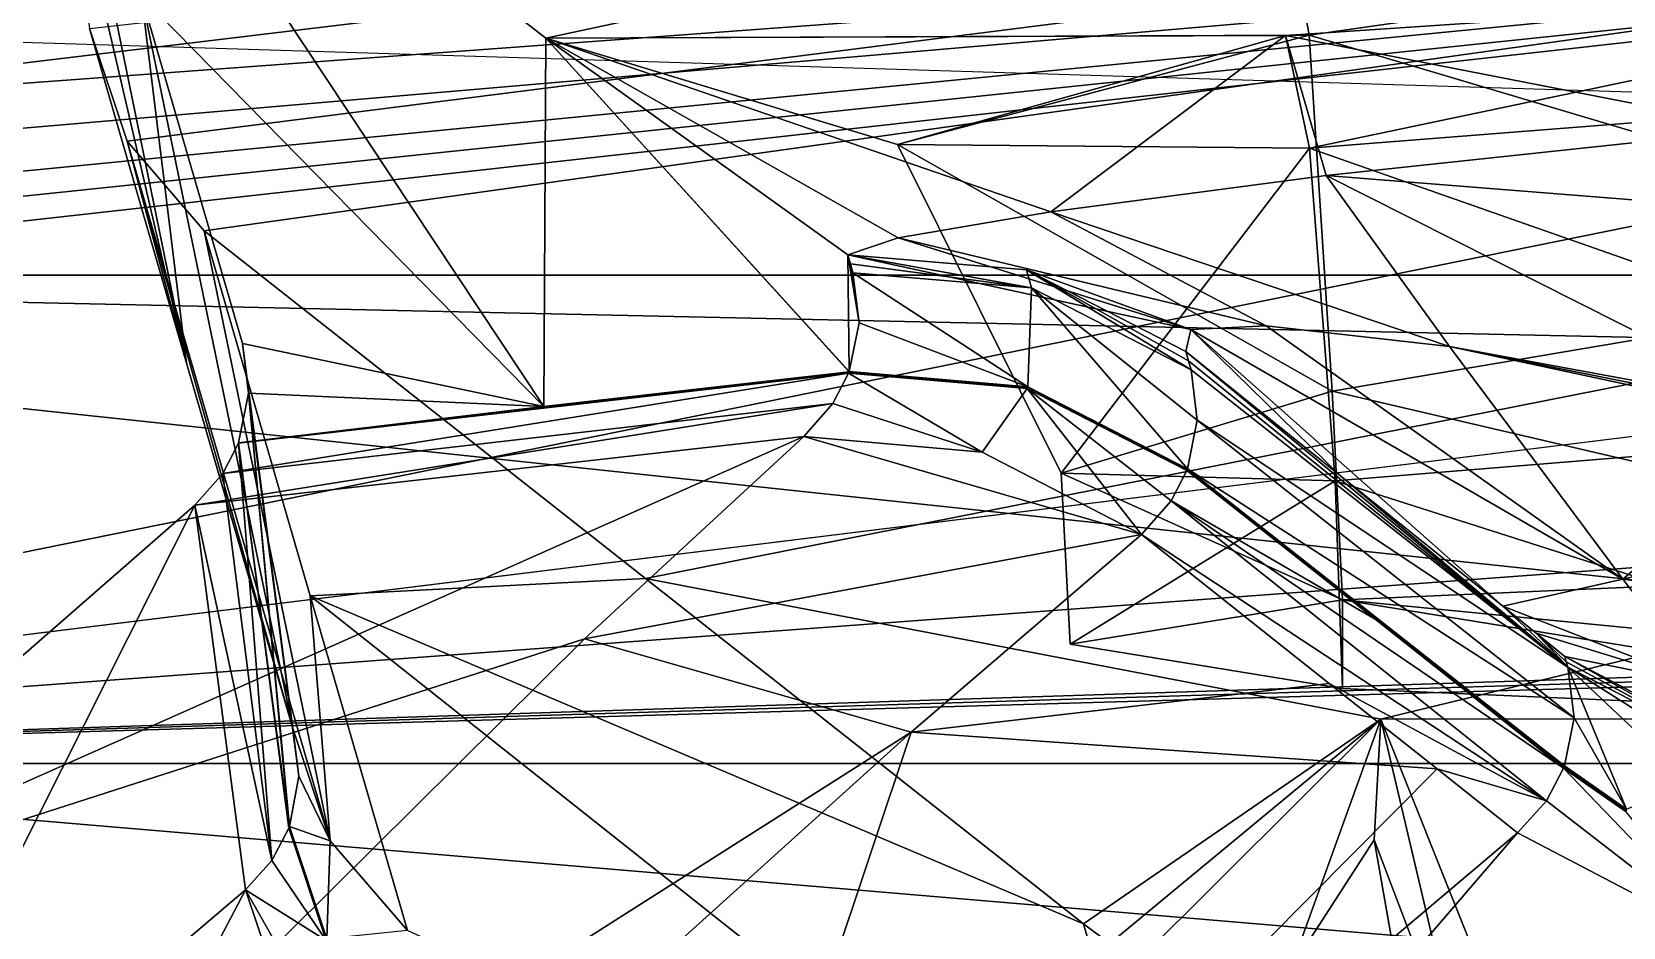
# Model space of a CAD drawing. Header units: millimetres. Extents: x -228 to 228, y -204 to 237.
# Drawn here: x -24.95 to -19.8, y 199.43 to 202.33 of the extents above; entities that cross this region are included whole.
import ezdxf

# ---------------------------------------------------------------- set-up
doc = ezdxf.new("R2010")
doc.units = ezdxf.units.MM
doc.header["$LTSCALE"] = 127.314815
for name, color, linetype in [('1218', 7, 'CONTINUOUS'), ('1305', 7, 'CONTINUOUS'), ('1363', 7, 'CONTINUOUS'), ('1364', 7, 'CONTINUOUS'), ('1365', 7, 'CONTINUOUS'), ('1366', 7, 'CONTINUOUS'), ('1367', 7, 'CONTINUOUS'), ('1425', 7, 'CONTINUOUS'), ('1426', 7, 'CONTINUOUS'), ('1427', 7, 'CONTINUOUS'), ('1428', 7, 'CONTINUOUS'), ('1429', 7, 'CONTINUOUS'), ('1430', 7, 'CONTINUOUS'), ('1482', 7, 'CONTINUOUS'), ('1483', 7, 'CONTINUOUS'), ('16', 7, 'CONTINUOUS'), ('17', 7, 'CONTINUOUS'), ('2', 7, 'CONTINUOUS'), ('2191', 7, 'CONTINUOUS'), ('337', 7, 'CONTINUOUS'), ('338', 7, 'CONTINUOUS'), ('341', 7, 'CONTINUOUS'), ('342', 7, 'CONTINUOUS'), ('343', 7, 'CONTINUOUS'), ('345', 7, 'CONTINUOUS'), ('346', 7, 'CONTINUOUS'), ('367', 7, 'CONTINUOUS'), ('368', 7, 'CONTINUOUS'), ('369', 7, 'CONTINUOUS'), ('370', 7, 'CONTINUOUS'), ('375', 7, 'CONTINUOUS'), ('420', 7, 'CONTINUOUS'), ('488', 7, 'CONTINUOUS'), ('489', 7, 'CONTINUOUS'), ('490', 7, 'CONTINUOUS'), ('491', 7, 'CONTINUOUS'), ('492', 7, 'CONTINUOUS'), ('493', 7, 'CONTINUOUS'), ('550', 7, 'CONTINUOUS'), ('552', 7, 'CONTINUOUS'), ('62', 7, 'CONTINUOUS'), ('63', 7, 'CONTINUOUS'), ('781', 7, 'CONTINUOUS'), ('788', 7, 'CONTINUOUS'), ('811', 7, 'CONTINUOUS'), ('826', 7, 'CONTINUOUS'), ('827', 7, 'CONTINUOUS')]:
    doc.layers.add(name, color=color, linetype=linetype)

msp = doc.modelspace()

# ---------------------------------------------------------------- linework, layer by layer
at = {"layer": '1218', "color": 5, "linetype": 'Continuous'}
msp.add_3dface([(-21.2008, 198.2402, 949.2913), (-21.5456, 199.4368, 921.216), (-21.46, 199.3728, 921.2128), (-21.2008, 198.2402, 949.2913)], dxfattribs=at)
at = {"layer": '1305', "color": 5, "linetype": 'Continuous'}
for points in [[(-20.874, 199.2908, 921.2065), (-20.6037, 199.7088, 921.2235), (-20.2666, 197.7864, 954.6273), (-20.874, 199.2908, 921.2065)], [(-20.6037, 199.7088, 921.2235), (-20.3059, 198.9262, 938.3691), (-20.2666, 197.7864, 954.6273), (-20.6037, 199.7088, 921.2235)]]:
    msp.add_3dface(points, dxfattribs=at)
at = {"layer": '1363', "color": 5, "linetype": 'Continuous'}
for points in [[(-24.4503, 201.2534, 946.7899), (-24.7653, 202.3372, 921.3579), (-24.6433, 201.9731, 921.3414), (-24.4503, 201.2534, 946.7899)], [(-24.1061, 200.0695, 974.5706), (-24.4503, 201.2534, 946.7899), (-24.6433, 201.9731, 921.3414), (-24.1061, 200.0695, 974.5706)], [(-24.1061, 200.0695, 974.5706), (-24.6433, 201.9731, 921.3414), (-23.985, 199.7059, 974.5537), (-24.1061, 200.0695, 974.5706)], [(-24.6433, 201.9731, 921.3414), (-24.3934, 201.6824, 921.3275), (-23.985, 199.7059, 974.5537), (-24.6433, 201.9731, 921.3414)], [(-24.3934, 201.6824, 921.3275), (-24.0498, 200.4993, 949.0969), (-23.985, 199.7059, 974.5537), (-24.3934, 201.6824, 921.3275)], [(-24.0498, 200.4993, 949.0969), (-23.7348, 199.4151, 974.5384), (-23.985, 199.7059, 974.5537), (-24.0498, 200.4993, 949.0969)]]:
    msp.add_3dface(points, dxfattribs=at)
at = {"layer": '1364', "color": 5, "linetype": 'Continuous'}
for points in [[(-24.0864, 199.915, 978.1311), (-24.1061, 200.0695, 974.5706), (-23.985, 199.7059, 974.5537), (-24.0864, 199.915, 978.1311)], [(-24.1175, 199.7519, 981.7537), (-24.0864, 199.915, 978.1311), (-23.985, 199.7059, 974.5537), (-24.1175, 199.7519, 981.7537)], [(-24.1175, 199.7519, 981.7537), (-23.985, 199.7059, 974.5537), (-23.9959, 199.3886, 981.739), (-24.1175, 199.7519, 981.7537)], [(-23.985, 199.7059, 974.5537), (-23.7348, 199.4151, 974.5384), (-23.9959, 199.3886, 981.739), (-23.985, 199.7059, 974.5537)]]:
    msp.add_3dface(points, dxfattribs=at)
at = {"layer": '1365', "color": 5, "linetype": 'Continuous'}
for points in [[(-24.1196, 199.7463, 981.8751), (-24.1185, 199.7491, 981.8143), (-23.9959, 199.3886, 981.739), (-24.1196, 199.7463, 981.8751)], [(-24.1196, 199.7463, 981.8751), (-23.9959, 199.3886, 981.739), (-23.9979, 199.383, 981.8605), (-24.1196, 199.7463, 981.8751)], [(-24.1185, 199.7491, 981.8143), (-24.1175, 199.7519, 981.7537), (-23.9959, 199.3886, 981.739), (-24.1185, 199.7491, 981.8143)]]:
    msp.add_3dface(points, dxfattribs=at)
at = {"layer": '1366', "color": 5, "linetype": 'Continuous'}
for points in [[(-24.1742, 199.6423, 984.0399), (-24.1196, 199.7463, 981.8751), (-23.9979, 199.383, 981.8605), (-24.1742, 199.6423, 984.0399)], [(-24.2593, 199.547, 985.7523), (-24.1742, 199.6423, 984.0399), (-23.9979, 199.383, 981.8605), (-24.2593, 199.547, 985.7523)], [(-24.2593, 199.547, 985.7523), (-23.9979, 199.383, 981.8605), (-24.1374, 199.1837, 985.738), (-24.2593, 199.547, 985.7523)]]:
    msp.add_3dface(points, dxfattribs=at)
at = {"layer": '1367', "color": 5, "linetype": 'Continuous'}
for points in [[(-25.646, 198.3688, 996.5072), (-24.2593, 199.547, 985.7523), (-25.2366, 197.6839, 996.4702), (-25.646, 198.3688, 996.5072)], [(-24.2593, 199.547, 985.7523), (-23.8882, 198.8923, 985.738), (-25.2366, 197.6839, 996.4702), (-24.2593, 199.547, 985.7523)], [(-23.8882, 198.8923, 985.738), (-24.2593, 199.547, 985.7523), (-24.1374, 199.1837, 985.738), (-23.8882, 198.8923, 985.738)]]:
    msp.add_3dface(points, dxfattribs=at)
at = {"layer": '1425', "color": 5, "linetype": 'Continuous'}
for points in [[(-19.987, 200.303, 973.7164), (-19.9819, 200.2855, 974.123), (-19.2718, 199.9026, 974.5054), (-19.987, 200.303, 973.7164)], [(-19.987, 200.303, 973.7164), (-19.2718, 199.9026, 974.5054), (-19.2762, 199.9281, 973.8855), (-19.987, 200.303, 973.7164)], [(-19.9819, 200.2855, 974.123), (-19.9772, 200.268, 974.5295), (-19.2718, 199.9026, 974.5054), (-19.9819, 200.2855, 974.123)]]:
    msp.add_3dface(points, dxfattribs=at)
at = {"layer": '1426', "color": 5, "linetype": 'Continuous'}
for points in [[(-19.9772, 200.268, 974.5295), (-19.957, 200.1042, 978.3102), (-19.7868, 199.8078, 981.785), (-19.9772, 200.268, 974.5295)], [(-19.2718, 199.9026, 974.5054), (-19.9772, 200.268, 974.5295), (-19.2976, 199.8388, 976.2847), (-19.2718, 199.9026, 974.5054)], [(-19.2976, 199.8388, 976.2847), (-19.9772, 200.268, 974.5295), (-19.5793, 199.8948, 977.6499), (-19.2976, 199.8388, 976.2847)], [(-19.5793, 199.8948, 977.6499), (-19.9772, 200.268, 974.5295), (-19.7868, 199.8078, 981.785), (-19.5793, 199.8948, 977.6499)], [(-19.957, 200.1042, 978.3102), (-19.9879, 199.9485, 981.788), (-19.7868, 199.8078, 981.785), (-19.957, 200.1042, 978.3102)]]:
    msp.add_3dface(points, dxfattribs=at)
at = {"layer": '1427', "color": 5, "linetype": 'Continuous'}
for points in [[(-19.9879, 199.9485, 981.788), (-19.9886, 199.9466, 981.8313), (-19.7871, 199.8055, 981.8284), (-19.9879, 199.9485, 981.788)], [(-19.7868, 199.8078, 981.785), (-19.9879, 199.9485, 981.788), (-19.7871, 199.8055, 981.8284), (-19.7868, 199.8078, 981.785)]]:
    msp.add_3dface(points, dxfattribs=at)
at = {"layer": '1428', "color": 5, "linetype": 'Continuous'}
for points in [[(-19.9896, 199.9437, 981.8929), (-19.9907, 199.9409, 981.9544), (-19.7879, 199.7992, 981.9516), (-19.9896, 199.9437, 981.8929)], [(-19.9886, 199.9466, 981.8313), (-19.9896, 199.9437, 981.8929), (-19.7879, 199.7992, 981.9516), (-19.9886, 199.9466, 981.8313)], [(-19.7871, 199.8055, 981.8284), (-19.9886, 199.9466, 981.8313), (-19.7879, 199.7992, 981.9516), (-19.7871, 199.8055, 981.8284)]]:
    msp.add_3dface(points, dxfattribs=at)
at = {"layer": '1429', "color": 5, "linetype": 'Continuous'}
for points in [[(-19.9907, 199.9409, 981.9544), (-20.0465, 199.8353, 984.1734), (-19.4358, 199.3637, 986.077), (-19.9907, 199.9409, 981.9544)], [(-19.7879, 199.7992, 981.9516), (-19.9907, 199.9409, 981.9544), (-19.4358, 199.3637, 986.077), (-19.7879, 199.7992, 981.9516)], [(-20.0465, 199.8353, 984.1734), (-20.1399, 199.7314, 986.0505), (-19.4358, 199.3637, 986.077), (-20.0465, 199.8353, 984.1734)]]:
    msp.add_3dface(points, dxfattribs=at)
at = {"layer": '1430', "color": 5, "linetype": 'Continuous'}
msp.add_3dface([(-20.1399, 199.7314, 986.0505), (-20.751, 199.0212, 993.4716), (-19.4358, 199.3637, 986.077), (-20.1399, 199.7314, 986.0505)], dxfattribs=at)
at = {"layer": '1482', "color": 5, "linetype": 'Continuous'}
msp.add_3dface([(-19.987, 200.303, 973.7164), (-19.2762, 199.9281, 973.8855), (-19.5342, 200.2107, 973.1118), (-19.987, 200.303, 973.7164)], dxfattribs=at)
at = {"layer": '1483', "color": 5, "linetype": 'Continuous'}
for points in [[(-19.2016, 201.0591, 972.2545), (-19.7988, 200.5533, 972.7569), (-19.0709, 200.7302, 972.4369), (-19.2016, 201.0591, 972.2545)], [(-19.7988, 200.5533, 972.7569), (-18.9585, 200.4448, 972.6727), (-19.0709, 200.7302, 972.4369), (-19.7988, 200.5533, 972.7569)], [(-19.7988, 200.5533, 972.7569), (-20.1878, 200.4658, 973.597), (-19.5342, 200.2107, 973.1118), (-19.7988, 200.5533, 972.7569)], [(-18.9585, 200.4448, 972.6727), (-19.7988, 200.5533, 972.7569), (-19.5342, 200.2107, 973.1118), (-18.9585, 200.4448, 972.6727)], [(-20.1878, 200.4658, 973.597), (-20.0798, 200.3786, 973.6491), (-19.5342, 200.2107, 973.1118), (-20.1878, 200.4658, 973.597)], [(-20.0798, 200.3786, 973.6491), (-19.987, 200.303, 973.7164), (-19.5342, 200.2107, 973.1118), (-20.0798, 200.3786, 973.6491)]]:
    msp.add_3dface(points, dxfattribs=at)
at = {"layer": '16', "color": 5, "linetype": 'Continuous'}
for points in [[(-26.4301, 202.2197, 970.8573), (-26.4777, 202.3833, 967), (-13.1037, 203.6549, 967.7328), (-26.4301, 202.2197, 970.8573)], [(-26.3824, 202.0563, 974.7099), (-26.4301, 202.2197, 970.8573), (-13.1037, 203.6549, 967.7328), (-26.3824, 202.0563, 974.7099)], [(-13.2258, 203.0259, 981.928), (-26.3824, 202.0563, 974.7099), (-13.1037, 203.6549, 967.7328), (-13.2258, 203.0259, 981.928)], [(-26.3957, 201.7367, 981.928), (-26.3631, 201.896, 978.4072), (-13.2258, 203.0259, 981.928), (-26.3957, 201.7367, 981.928)], [(-26.3631, 201.896, 978.4072), (-26.3824, 202.0563, 974.7099), (-13.2258, 203.0259, 981.928), (-26.3631, 201.896, 978.4072)]]:
    msp.add_3dface(points, dxfattribs=at)
at = {"layer": '17', "color": 5, "linetype": 'Continuous'}
for points in [[(-13.2258, 203.0259, 981.928), (0, 203.4562, 981.928), (-28.3524, 199.9565, 998.5016), (-13.2258, 203.0259, 981.928)], [(0, 203.4562, 981.928), (13.2258, 203.0259, 981.928), (-28.3524, 199.9565, 998.5016), (0, 203.4562, 981.928)], [(13.2258, 203.0259, 981.928), (26.3957, 201.7367, 981.928), (-28.3524, 199.9565, 998.5016), (13.2258, 203.0259, 981.928)], [(-13.2258, 203.0259, 981.928), (-28.3524, 199.9565, 998.5016), (-26.5316, 201.5411, 985.7228), (-13.2258, 203.0259, 981.928)], [(-26.4447, 201.6405, 983.93), (-13.2258, 203.0259, 981.928), (-26.5316, 201.5411, 985.7228), (-26.4447, 201.6405, 983.93)], [(-26.3957, 201.7367, 981.928), (-13.2258, 203.0259, 981.928), (-26.4447, 201.6405, 983.93), (-26.3957, 201.7367, 981.928)], [(26.3957, 201.7367, 981.928), (26.4447, 201.6405, 983.9293), (-28.3524, 199.9565, 998.5016), (26.3957, 201.7367, 981.928)], [(26.4447, 201.6405, 983.9293), (26.5316, 201.5411, 985.7228), (-28.3524, 199.9565, 998.5016), (26.4447, 201.6405, 983.9293)], [(26.5316, 201.5411, 985.7228), (28.3526, 199.9562, 998.5027), (-28.3524, 199.9565, 998.5016), (26.5316, 201.5411, 985.7228)], [(28.3526, 199.9562, 998.5027), (29.8767, 198.6299, 1003.5398), (-36.5248, 192.7916, 1015.0988), (28.3526, 199.9562, 998.5027)], [(28.3526, 199.9562, 998.5027), (-36.5248, 192.7916, 1015.0988), (-29.8818, 198.6255, 1003.5536), (28.3526, 199.9562, 998.5027)], [(-28.3524, 199.9565, 998.5016), (28.3526, 199.9562, 998.5027), (-29.8818, 198.6255, 1003.5536), (-28.3524, 199.9565, 998.5016)]]:
    msp.add_3dface(points, dxfattribs=at)
at = {"layer": '2', "color": 5, "linetype": 'Continuous'}
for points in [[(-13.3557, 205.0197, 982.0153), (-26.6549, 203.7179, 982.0153), (29.0451, 201.5382, 1000.4708), (-13.3557, 205.0197, 982.0153)], [(-26.6549, 203.7179, 982.0153), (-26.705, 203.6209, 984.031), (29.0451, 201.5382, 1000.4708), (-26.6549, 203.7179, 982.0153)], [(-26.705, 203.6209, 984.031), (-26.7923, 203.5213, 985.8266), (29.0451, 201.5382, 1000.4708), (-26.705, 203.6209, 984.031)], [(29.0451, 201.5382, 1000.4708), (-26.7923, 203.5213, 985.8266), (-29.0449, 201.5385, 1000.4699), (29.0451, 201.5382, 1000.4708)], [(-29.0449, 201.5385, 1000.4699), (-30.5005, 200.2443, 1004.9581), (36.7936, 194.5321, 1016.0511), (-29.0449, 201.5385, 1000.4699)], [(29.0451, 201.5382, 1000.4708), (-29.0449, 201.5385, 1000.4699), (30.5018, 200.2432, 1004.9613), (29.0451, 201.5382, 1000.4708)], [(30.5018, 200.2432, 1004.9613), (-29.0449, 201.5385, 1000.4699), (36.7936, 194.5321, 1016.0511), (30.5018, 200.2432, 1004.9613)], [(36.7936, 194.5321, 1016.0511), (-30.5005, 200.2443, 1004.9581), (-36.7935, 194.5322, 1016.051), (36.7936, 194.5321, 1016.0511)]]:
    msp.add_3dface(points, dxfattribs=at)
at = {"layer": '2191', "color": 5, "linetype": 'Continuous'}
msp.add_3dface([(-11.3026, 201.8706, 99.2937), (0, 204.0669, 103.4632), (-29.9194, 202.4469, 104.7808), (-11.3026, 201.8706, 99.2937)], dxfattribs=at)
at = {"layer": '337', "color": 5, "linetype": 'Continuous'}
for points in [[(-22.3569, 201.1229, 984.0267), (-22.3062, 201.2206, 981.9745), (-24.3331, 200.8962, 983.9653), (-22.3569, 201.1229, 984.0267)], [(-24.3331, 200.8962, 983.9653), (-22.3062, 201.2206, 981.9745), (-24.2828, 200.9936, 981.9305), (-24.3331, 200.8962, 983.9653)], [(-24.2828, 200.9936, 981.9305), (-22.3062, 201.2206, 981.9745), (-22.3054, 201.2227, 981.9295), (-24.2828, 200.9936, 981.9305)], [(-24.2824, 200.9947, 981.9075), (-24.2828, 200.9936, 981.9305), (-22.3054, 201.2227, 981.9295), (-24.2824, 200.9947, 981.9075)], [(-23.2936, 201.1127, 981.8844), (-24.2824, 200.9947, 981.9075), (-22.3047, 201.2248, 981.8844), (-23.2936, 201.1127, 981.8844)], [(-22.3047, 201.2248, 981.8844), (-24.2824, 200.9947, 981.9075), (-22.3054, 201.2227, 981.9295), (-22.3047, 201.2248, 981.8844)], [(-22.4513, 201.0159, 985.9657), (-22.3569, 201.1229, 984.0267), (-24.4234, 200.7937, 985.8177), (-22.4513, 201.0159, 985.9657)], [(-24.4234, 200.7937, 985.8177), (-22.3569, 201.1229, 984.0267), (-24.3331, 200.8962, 983.9653), (-24.4234, 200.7937, 985.8177)], [(-24.282, 200.9957, 981.8844), (-24.2824, 200.9947, 981.9075), (-23.2936, 201.1127, 981.8844), (-24.282, 200.9957, 981.8844)], [(-23.1622, 200.3599, 993.2542), (-22.4513, 201.0159, 985.9657), (-25.9464, 199.4641, 997.3067), (-23.1622, 200.3599, 993.2542)], [(-25.9464, 199.4641, 997.3067), (-22.4513, 201.0159, 985.9657), (-24.4234, 200.7937, 985.8177), (-25.9464, 199.4641, 997.3067)], [(-25.8993, 197.6442, 1005.2933), (-23.1622, 200.3599, 993.2542), (-25.9464, 199.4641, 997.3067), (-25.8993, 197.6442, 1005.2933)]]:
    msp.add_3dface(points, dxfattribs=at)
at = {"layer": '338', "color": 5, "linetype": 'Continuous'}
for points in [[(-23.2936, 201.1127, 981.8844), (-23.2874, 202.3067, 954.7336), (-24.9272, 203.577, 921.4124), (-23.2936, 201.1127, 981.8844)], [(-24.9272, 203.577, 921.4124), (-24.5967, 202.442, 948.1331), (-23.2936, 201.1127, 981.8844), (-24.9272, 203.577, 921.4124)], [(-23.2874, 202.3067, 954.7336), (-20.9052, 202.8182, 949.0049), (-24.9272, 203.577, 921.4124), (-23.2874, 202.3067, 954.7336)], [(-18.2278, 202.4943, 962.2813), (-20.8914, 202.3151, 960.4989), (-19.3429, 202.012, 970.9182), (-18.2278, 202.4943, 962.2813)], [(-24.269, 201.3165, 974.6253), (-23.2936, 201.1127, 981.8844), (-24.5967, 202.442, 948.1331), (-24.269, 201.3165, 974.6253)], [(-23.2936, 201.1127, 981.8844), (-22.3047, 201.2248, 981.8844), (-23.2874, 202.3067, 954.7336), (-23.2936, 201.1127, 981.8844)], [(-20.8914, 202.3151, 960.4989), (-23.2874, 202.3067, 954.7336), (-21.651, 201.7441, 971.6837), (-20.8914, 202.3151, 960.4989)], [(-23.2874, 202.3067, 954.7336), (-22.3047, 201.2248, 981.8844), (-22.3041, 201.2263, 981.8515), (-23.2874, 202.3067, 954.7336)], [(-21.651, 201.7441, 971.6837), (-23.2874, 202.3067, 954.7336), (-22.1457, 201.6597, 972.3811), (-21.651, 201.7441, 971.6837)], [(-22.1457, 201.6597, 972.3811), (-23.2874, 202.3067, 954.7336), (-22.3091, 201.6043, 973.2337), (-22.1457, 201.6597, 972.3811)], [(-22.3091, 201.6043, 973.2337), (-23.2874, 202.3067, 954.7336), (-22.3041, 201.2263, 981.8515), (-22.3091, 201.6043, 973.2337)], [(-20.76, 201.8611, 971.1513), (-20.8914, 202.3151, 960.4989), (-21.651, 201.7441, 971.6837), (-20.76, 201.8611, 971.1513)], [(-19.3429, 202.012, 970.9182), (-20.8914, 202.3151, 960.4989), (-20.76, 201.8611, 971.1513), (-19.3429, 202.012, 970.9182)], [(-22.3006, 201.575, 973.9215), (-22.3091, 201.6043, 973.2337), (-22.2725, 201.3835, 978.3526), (-22.3006, 201.575, 973.9215)], [(-22.2725, 201.3835, 978.3526), (-22.3091, 201.6043, 973.2337), (-22.3041, 201.2263, 981.8515), (-22.2725, 201.3835, 978.3526)], [(-22.2924, 201.5456, 974.611), (-22.3006, 201.575, 973.9215), (-22.2725, 201.3835, 978.3526), (-22.2924, 201.5456, 974.611)], [(-24.2495, 201.1556, 978.3379), (-23.2936, 201.1127, 981.8844), (-24.269, 201.3165, 974.6253), (-24.2495, 201.1556, 978.3379)], [(-24.282, 200.9957, 981.8844), (-23.2936, 201.1127, 981.8844), (-24.2495, 201.1556, 978.3379), (-24.282, 200.9957, 981.8844)]]:
    msp.add_3dface(points, dxfattribs=at)
at = {"layer": '341', "color": 5, "linetype": 'Continuous'}
for points in [[(-24.5967, 202.442, 948.1331), (-24.9272, 203.577, 921.4124), (-24.4503, 201.2534, 946.7899), (-24.5967, 202.442, 948.1331)], [(-24.9272, 203.577, 921.4124), (-24.8462, 202.9567, 921.3851), (-24.4503, 201.2534, 946.7899), (-24.9272, 203.577, 921.4124)], [(-24.8462, 202.9567, 921.3851), (-24.7653, 202.3372, 921.3579), (-24.4503, 201.2534, 946.7899), (-24.8462, 202.9567, 921.3851)], [(-24.269, 201.3165, 974.6253), (-24.5967, 202.442, 948.1331), (-24.1061, 200.0695, 974.5706), (-24.269, 201.3165, 974.6253)], [(-24.1061, 200.0695, 974.5706), (-24.5967, 202.442, 948.1331), (-24.4503, 201.2534, 946.7899), (-24.1061, 200.0695, 974.5706)]]:
    msp.add_3dface(points, dxfattribs=at)
at = {"layer": '342', "color": 5, "linetype": 'Continuous'}
for points in [[(-25.9464, 199.4641, 997.3067), (-24.4234, 200.7937, 985.8177), (-25.646, 198.3688, 996.5072), (-25.9464, 199.4641, 997.3067)], [(-24.4234, 200.7937, 985.8177), (-24.2593, 199.547, 985.7523), (-25.646, 198.3688, 996.5072), (-24.4234, 200.7937, 985.8177)]]:
    msp.add_3dface(points, dxfattribs=at)
at = {"layer": '343', "color": 5, "linetype": 'Continuous'}
for points in [[(-24.3331, 200.8962, 983.9653), (-24.2828, 200.9936, 981.9305), (-24.1742, 199.6423, 984.0399), (-24.3331, 200.8962, 983.9653)], [(-24.2828, 200.9936, 981.9305), (-24.1196, 199.7463, 981.8751), (-24.1742, 199.6423, 984.0399), (-24.2828, 200.9936, 981.9305)], [(-24.4234, 200.7937, 985.8177), (-24.3331, 200.8962, 983.9653), (-24.1742, 199.6423, 984.0399), (-24.4234, 200.7937, 985.8177)], [(-24.2593, 199.547, 985.7523), (-24.4234, 200.7937, 985.8177), (-24.1742, 199.6423, 984.0399), (-24.2593, 199.547, 985.7523)]]:
    msp.add_3dface(points, dxfattribs=at)
at = {"layer": '345', "color": 5, "linetype": 'Continuous'}
for points in [[(-24.2495, 201.1556, 978.3379), (-24.269, 201.3165, 974.6253), (-24.0864, 199.915, 978.1311), (-24.2495, 201.1556, 978.3379)], [(-24.269, 201.3165, 974.6253), (-24.1061, 200.0695, 974.5706), (-24.0864, 199.915, 978.1311), (-24.269, 201.3165, 974.6253)], [(-24.282, 200.9957, 981.8844), (-24.2495, 201.1556, 978.3379), (-24.1185, 199.7491, 981.8143), (-24.282, 200.9957, 981.8844)], [(-24.1185, 199.7491, 981.8143), (-24.2495, 201.1556, 978.3379), (-24.1175, 199.7519, 981.7537), (-24.1185, 199.7491, 981.8143)], [(-24.1175, 199.7519, 981.7537), (-24.2495, 201.1556, 978.3379), (-24.0864, 199.915, 978.1311), (-24.1175, 199.7519, 981.7537)], [(-24.2828, 200.9936, 981.9305), (-24.2824, 200.9947, 981.9075), (-24.1196, 199.7463, 981.8751), (-24.2828, 200.9936, 981.9305)], [(-24.2824, 200.9947, 981.9075), (-24.282, 200.9957, 981.8844), (-24.1196, 199.7463, 981.8751), (-24.2824, 200.9947, 981.9075)], [(-24.1196, 199.7463, 981.8751), (-24.282, 200.9957, 981.8844), (-24.1185, 199.7491, 981.8143), (-24.1196, 199.7463, 981.8751)]]:
    msp.add_3dface(points, dxfattribs=at)
at = {"layer": '346', "color": 5, "linetype": 'Continuous'}
for points in [[(-24.3934, 201.6824, 921.3275), (-22.9644, 200.5556, 921.2714), (-24.0498, 200.4993, 949.0969), (-24.3934, 201.6824, 921.3275)], [(-21.5456, 199.4368, 921.216), (-24.0498, 200.4993, 949.0969), (-22.9644, 200.5556, 921.2714), (-21.5456, 199.4368, 921.216)], [(-23.7348, 199.4151, 974.5384), (-24.0498, 200.4993, 949.0969), (-21.2008, 198.2402, 949.2913), (-23.7348, 199.4151, 974.5384)], [(-21.2008, 198.2402, 949.2913), (-24.0498, 200.4993, 949.0969), (-21.5456, 199.4368, 921.216), (-21.2008, 198.2402, 949.2913)]]:
    msp.add_3dface(points, dxfattribs=at)
at = {"layer": '367', "color": 5, "linetype": 'Continuous'}
for points in [[(-21.2108, 200.9058, 981.9789), (-21.2619, 200.8075, 984.0478), (-20.6008, 200.4234, 981.9665), (-21.2108, 200.9058, 981.9789)], [(-21.2619, 200.8075, 984.0478), (-21.3581, 200.6987, 986.0217), (-20.0465, 199.8353, 984.1734), (-21.2619, 200.8075, 984.0478)], [(-19.9907, 199.9409, 981.9544), (-20.6008, 200.4234, 981.9665), (-21.2619, 200.8075, 984.0478), (-19.9907, 199.9409, 981.9544)], [(-19.9907, 199.9409, 981.9544), (-21.2619, 200.8075, 984.0478), (-20.0465, 199.8353, 984.1734), (-19.9907, 199.9409, 981.9544)], [(-21.3581, 200.6987, 986.0217), (-20.7497, 200.2156, 986.0361), (-20.0465, 199.8353, 984.1734), (-21.3581, 200.6987, 986.0217)], [(-20.7497, 200.2156, 986.0361), (-20.4007, 199.9385, 986.0443), (-20.0465, 199.8353, 984.1734), (-20.7497, 200.2156, 986.0361)], [(-20.4007, 199.9385, 986.0443), (-20.1399, 199.7314, 986.0505), (-20.0465, 199.8353, 984.1734), (-20.4007, 199.9385, 986.0443)]]:
    msp.add_3dface(points, dxfattribs=at)
at = {"layer": '368', "color": 5, "linetype": 'Continuous'}
for points in [[(-21.2108, 200.9058, 981.9789), (-20.6008, 200.4234, 981.9665), (-21.2101, 200.9079, 981.9338), (-21.2108, 200.9058, 981.9789)], [(-21.2101, 200.9079, 981.9338), (-20.6008, 200.4234, 981.9665), (-21.2093, 200.9099, 981.8885), (-21.2101, 200.9079, 981.9338)], [(-21.2093, 200.9099, 981.8885), (-20.6008, 200.4234, 981.9665), (-21.2087, 200.9114, 981.8554), (-21.2093, 200.9099, 981.8885)], [(-20.6008, 200.4234, 981.9665), (-19.9907, 199.9409, 981.9544), (-21.2087, 200.9114, 981.8554), (-20.6008, 200.4234, 981.9665)], [(-21.2087, 200.9114, 981.8554), (-19.9907, 199.9409, 981.9544), (-19.9896, 199.9437, 981.8929), (-21.2087, 200.9114, 981.8554)], [(-19.9886, 199.9466, 981.8313), (-21.2087, 200.9114, 981.8554), (-19.9896, 199.9437, 981.8929), (-19.9886, 199.9466, 981.8313)]]:
    msp.add_3dface(points, dxfattribs=at)
at = {"layer": '369', "color": 5, "linetype": 'Continuous'}
for points in [[(-21.1971, 201.2318, 974.5844), (-21.1771, 201.0691, 978.3406), (-19.9772, 200.268, 974.5295), (-21.1971, 201.2318, 974.5844)], [(-21.1771, 201.0691, 978.3406), (-21.2087, 200.9114, 981.8554), (-19.957, 200.1042, 978.3102), (-21.1771, 201.0691, 978.3406)], [(-19.9772, 200.268, 974.5295), (-21.1771, 201.0691, 978.3406), (-19.957, 200.1042, 978.3102), (-19.9772, 200.268, 974.5295)], [(-21.2087, 200.9114, 981.8554), (-19.9886, 199.9466, 981.8313), (-19.9879, 199.9485, 981.788), (-21.2087, 200.9114, 981.8554)], [(-19.957, 200.1042, 978.3102), (-21.2087, 200.9114, 981.8554), (-19.9879, 199.9485, 981.788), (-19.957, 200.1042, 978.3102)]]:
    msp.add_3dface(points, dxfattribs=at)
at = {"layer": '370', "color": 5, "linetype": 'Continuous'}
for points in [[(-21.2052, 201.2613, 973.8948), (-19.9772, 200.268, 974.5295), (-21.2137, 201.2906, 973.2069), (-21.2052, 201.2613, 973.8948)], [(-21.2137, 201.2906, 973.2069), (-19.9772, 200.268, 974.5295), (-20.7134, 200.8884, 973.3974), (-21.2137, 201.2906, 973.2069)], [(-21.1971, 201.2318, 974.5844), (-19.9772, 200.268, 974.5295), (-21.2052, 201.2613, 973.8948), (-21.1971, 201.2318, 974.5844)], [(-20.7134, 200.8884, 973.3974), (-19.9772, 200.268, 974.5295), (-20.1878, 200.4658, 973.597), (-20.7134, 200.8884, 973.3974)], [(-20.1878, 200.4658, 973.597), (-19.9772, 200.268, 974.5295), (-20.0798, 200.3786, 973.6491), (-20.1878, 200.4658, 973.597)], [(-19.9772, 200.268, 974.5295), (-19.9819, 200.2855, 974.123), (-20.0798, 200.3786, 973.6491), (-19.9772, 200.268, 974.5295)], [(-19.987, 200.303, 973.7164), (-20.0798, 200.3786, 973.6491), (-19.9819, 200.2855, 974.123), (-19.987, 200.303, 973.7164)]]:
    msp.add_3dface(points, dxfattribs=at)
at = {"layer": '375', "color": 5, "linetype": 'Continuous'}
for points in [[(-20.7497, 200.2156, 986.0361), (-21.3581, 200.6987, 986.0217), (-22.1041, 200.0581, 993.3585), (-20.7497, 200.2156, 986.0361)], [(-20.4007, 199.9385, 986.0443), (-20.7497, 200.2156, 986.0361), (-22.1041, 200.0581, 993.3585), (-20.4007, 199.9385, 986.0443)], [(-25.0484, 197.3986, 1005.5086), (-23.0289, 197.2885, 1003.395), (-22.1041, 200.0581, 993.3585), (-25.0484, 197.3986, 1005.5086)], [(-23.0289, 197.2885, 1003.395), (-20.4007, 199.9385, 986.0443), (-22.1041, 200.0581, 993.3585), (-23.0289, 197.2885, 1003.395)], [(-20.1399, 199.7314, 986.0505), (-20.4007, 199.9385, 986.0443), (-23.0289, 197.2885, 1003.395), (-20.1399, 199.7314, 986.0505)], [(-20.1399, 199.7314, 986.0505), (-23.0289, 197.2885, 1003.395), (-20.751, 199.0212, 993.4716), (-20.1399, 199.7314, 986.0505)]]:
    msp.add_3dface(points, dxfattribs=at)
at = {"layer": '420', "color": 5, "linetype": 'Continuous'}
for points in [[(-24.7653, 202.3372, 921.3579), (0, 205.0974, 921.4124), (-24.6433, 201.9731, 921.3414), (-24.7653, 202.3372, 921.3579)], [(0, 205.0974, 921.4124), (-24.3934, 201.6824, 921.3275), (-24.6433, 201.9731, 921.3414), (0, 205.0974, 921.4124)], [(-24.3934, 201.6824, 921.3275), (0, 205.0974, 921.4124), (-22.9644, 200.5556, 921.2714), (-24.3934, 201.6824, 921.3275)], [(-22.9644, 200.5556, 921.2714), (0, 205.0974, 921.4124), (-20.5831, 200.1002, 921.2404), (-22.9644, 200.5556, 921.2714)], [(-20.5831, 200.1002, 921.2404), (0, 205.0974, 921.4124), (-12.3979, 200.1014, 921.2111), (-20.5831, 200.1002, 921.2404)], [(-21.5456, 199.4368, 921.216), (-22.9644, 200.5556, 921.2714), (-20.5831, 200.1002, 921.2404), (-21.5456, 199.4368, 921.216)], [(-21.46, 199.3728, 921.2128), (-21.5456, 199.4368, 921.216), (-20.5831, 200.1002, 921.2404), (-21.46, 199.3728, 921.2128)], [(-21.3714, 199.3133, 921.2098), (-21.46, 199.3728, 921.2128), (-20.5831, 200.1002, 921.2404), (-21.3714, 199.3133, 921.2098)], [(-20.874, 199.2908, 921.2065), (-21.3714, 199.3133, 921.2098), (-20.5831, 200.1002, 921.2404), (-20.874, 199.2908, 921.2065)], [(-20.6037, 199.7088, 921.2235), (-20.874, 199.2908, 921.2065), (-20.5831, 200.1002, 921.2404), (-20.6037, 199.7088, 921.2235)]]:
    msp.add_3dface(points, dxfattribs=at)
at = {"layer": '488', "color": 5, "linetype": 'Continuous'}
for points in [[(-22.3091, 201.6043, 973.2337), (-22.3006, 201.575, 973.9215), (-21.7136, 201.4969, 974.6019), (-22.3091, 201.6043, 973.2337)], [(-22.3091, 201.6043, 973.2337), (-21.7136, 201.4969, 974.6019), (-21.7304, 201.5554, 973.2245), (-22.3091, 201.6043, 973.2337)], [(-22.3006, 201.575, 973.9215), (-22.2924, 201.5456, 974.611), (-21.7136, 201.4969, 974.6019), (-22.3006, 201.575, 973.9215)], [(-21.1971, 201.2318, 974.5844), (-21.2052, 201.2613, 973.8948), (-21.7304, 201.5554, 973.2245), (-21.1971, 201.2318, 974.5844)], [(-21.7136, 201.4969, 974.6019), (-21.1971, 201.2318, 974.5844), (-21.7304, 201.5554, 973.2245), (-21.7136, 201.4969, 974.6019)], [(-21.2052, 201.2613, 973.8948), (-21.2137, 201.2906, 973.2069), (-21.7304, 201.5554, 973.2245), (-21.2052, 201.2613, 973.8948)]]:
    msp.add_3dface(points, dxfattribs=at)
at = {"layer": '489', "color": 5, "linetype": 'Continuous'}
for points in [[(-22.2924, 201.5456, 974.611), (-22.2725, 201.3835, 978.3526), (-21.7254, 201.1768, 981.8589), (-22.2924, 201.5456, 974.611)], [(-21.7136, 201.4969, 974.6019), (-22.2924, 201.5456, 974.611), (-21.7254, 201.1768, 981.8589), (-21.7136, 201.4969, 974.6019)], [(-21.2087, 200.9114, 981.8554), (-21.7136, 201.4969, 974.6019), (-21.7254, 201.1768, 981.8589), (-21.2087, 200.9114, 981.8554)], [(-21.2087, 200.9114, 981.8554), (-21.1771, 201.0691, 978.3406), (-21.7136, 201.4969, 974.6019), (-21.2087, 200.9114, 981.8554)], [(-21.1771, 201.0691, 978.3406), (-21.1971, 201.2318, 974.5844), (-21.7136, 201.4969, 974.6019), (-21.1771, 201.0691, 978.3406)], [(-22.2725, 201.3835, 978.3526), (-22.3041, 201.2263, 981.8515), (-21.7254, 201.1768, 981.8589), (-22.2725, 201.3835, 978.3526)]]:
    msp.add_3dface(points, dxfattribs=at)
at = {"layer": '490', "color": 5, "linetype": 'Continuous'}
for points in [[(-22.3041, 201.2263, 981.8515), (-22.3047, 201.2248, 981.8844), (-21.726, 201.1753, 981.8919), (-22.3041, 201.2263, 981.8515)], [(-21.7254, 201.1768, 981.8589), (-22.3041, 201.2263, 981.8515), (-21.726, 201.1753, 981.8919), (-21.7254, 201.1768, 981.8589)], [(-21.2093, 200.9099, 981.8885), (-21.7254, 201.1768, 981.8589), (-21.726, 201.1753, 981.8919), (-21.2093, 200.9099, 981.8885)], [(-21.2093, 200.9099, 981.8885), (-21.2087, 200.9114, 981.8554), (-21.7254, 201.1768, 981.8589), (-21.2093, 200.9099, 981.8885)]]:
    msp.add_3dface(points, dxfattribs=at)
at = {"layer": '491', "color": 5, "linetype": 'Continuous'}
for points in [[(-22.3054, 201.2227, 981.9295), (-22.3062, 201.2206, 981.9745), (-21.7275, 201.1712, 981.9822), (-22.3054, 201.2227, 981.9295)], [(-22.3047, 201.2248, 981.8844), (-22.3054, 201.2227, 981.9295), (-21.7275, 201.1712, 981.9822), (-22.3047, 201.2248, 981.8844)], [(-21.726, 201.1753, 981.8919), (-22.3047, 201.2248, 981.8844), (-21.7275, 201.1712, 981.9822), (-21.726, 201.1753, 981.8919)], [(-21.2108, 200.9058, 981.9789), (-21.726, 201.1753, 981.8919), (-21.7275, 201.1712, 981.9822), (-21.2108, 200.9058, 981.9789)], [(-21.2108, 200.9058, 981.9789), (-21.2101, 200.9079, 981.9338), (-21.726, 201.1753, 981.8919), (-21.2108, 200.9058, 981.9789)], [(-21.2101, 200.9079, 981.9338), (-21.2093, 200.9099, 981.8885), (-21.726, 201.1753, 981.8919), (-21.2101, 200.9079, 981.9338)]]:
    msp.add_3dface(points, dxfattribs=at)
at = {"layer": '492', "color": 5, "linetype": 'Continuous'}
for points in [[(-22.3062, 201.2206, 981.9745), (-22.3569, 201.1229, 984.0267), (-21.8738, 200.9651, 986.0021), (-22.3062, 201.2206, 981.9745)], [(-21.7275, 201.1712, 981.9822), (-22.3062, 201.2206, 981.9745), (-21.8738, 200.9651, 986.0021), (-21.7275, 201.1712, 981.9822)], [(-21.3581, 200.6987, 986.0217), (-21.7275, 201.1712, 981.9822), (-21.8738, 200.9651, 986.0021), (-21.3581, 200.6987, 986.0217)], [(-21.3581, 200.6987, 986.0217), (-21.2619, 200.8075, 984.0478), (-21.7275, 201.1712, 981.9822), (-21.3581, 200.6987, 986.0217)], [(-21.2619, 200.8075, 984.0478), (-21.2108, 200.9058, 981.9789), (-21.7275, 201.1712, 981.9822), (-21.2619, 200.8075, 984.0478)], [(-22.3569, 201.1229, 984.0267), (-22.4513, 201.0159, 985.9657), (-21.8738, 200.9651, 986.0021), (-22.3569, 201.1229, 984.0267)]]:
    msp.add_3dface(points, dxfattribs=at)
at = {"layer": '493', "color": 5, "linetype": 'Continuous'}
for points in [[(-22.4513, 201.0159, 985.9657), (-23.1622, 200.3599, 993.2542), (-21.3581, 200.6987, 986.0217), (-22.4513, 201.0159, 985.9657)], [(-22.4513, 201.0159, 985.9657), (-21.3581, 200.6987, 986.0217), (-21.8738, 200.9651, 986.0021), (-22.4513, 201.0159, 985.9657)], [(-21.3581, 200.6987, 986.0217), (-23.1622, 200.3599, 993.2542), (-22.1041, 200.0581, 993.3585), (-21.3581, 200.6987, 986.0217)], [(-23.1622, 200.3599, 993.2542), (-25.8993, 197.6442, 1005.2933), (-22.1041, 200.0581, 993.3585), (-23.1622, 200.3599, 993.2542)], [(-25.8993, 197.6442, 1005.2933), (-25.0484, 197.3986, 1005.5086), (-22.1041, 200.0581, 993.3585), (-25.8993, 197.6442, 1005.2933)]]:
    msp.add_3dface(points, dxfattribs=at)
at = {"layer": '550', "color": 5, "linetype": 'Continuous'}
for points in [[(-21.2137, 201.2906, 973.2069), (-20.7134, 200.8884, 973.3974), (-21.1979, 201.3627, 972.7778), (-21.2137, 201.2906, 973.2069)], [(-21.1979, 201.3627, 972.7778), (-19.7988, 200.5533, 972.7569), (-20.9541, 201.3745, 972.4631), (-21.1979, 201.3627, 972.7778)], [(-20.1878, 200.4658, 973.597), (-21.1979, 201.3627, 972.7778), (-20.7134, 200.8884, 973.3974), (-20.1878, 200.4658, 973.597)], [(-20.1878, 200.4658, 973.597), (-19.7988, 200.5533, 972.7569), (-21.1979, 201.3627, 972.7778), (-20.1878, 200.4658, 973.597)], [(-20.9541, 201.3745, 972.4631), (-19.7988, 200.5533, 972.7569), (-20.3604, 201.3075, 972.2337), (-20.9541, 201.3745, 972.4631)], [(-19.2016, 201.0591, 972.2545), (-19.2288, 201.081, 972.2442), (-20.3604, 201.3075, 972.2337), (-19.2016, 201.0591, 972.2545)], [(-19.7988, 200.5533, 972.7569), (-19.2016, 201.0591, 972.2545), (-20.3604, 201.3075, 972.2337), (-19.7988, 200.5533, 972.7569)], [(-19.2288, 201.081, 972.2442), (-19.2558, 201.1028, 972.2339), (-20.3604, 201.3075, 972.2337), (-19.2288, 201.081, 972.2442)]]:
    msp.add_3dface(points, dxfattribs=at)
at = {"layer": '552', "color": 5, "linetype": 'Continuous'}
for points in [[(-19.3429, 202.012, 970.9182), (-20.76, 201.8611, 971.1513), (-19.3175, 201.7468, 971.7081), (-19.3429, 202.012, 970.9182)], [(-20.76, 201.8611, 971.1513), (-21.651, 201.7441, 971.6837), (-20.3604, 201.3075, 972.2337), (-20.76, 201.8611, 971.1513)], [(-19.2558, 201.1028, 972.2339), (-20.76, 201.8611, 971.1513), (-20.3604, 201.3075, 972.2337), (-19.2558, 201.1028, 972.2339)], [(-20.76, 201.8611, 971.1513), (-19.2558, 201.1028, 972.2339), (-19.3175, 201.7468, 971.7081), (-20.76, 201.8611, 971.1513)], [(-21.651, 201.7441, 971.6837), (-22.1457, 201.6597, 972.3811), (-20.9541, 201.3745, 972.4631), (-21.651, 201.7441, 971.6837)], [(-21.651, 201.7441, 971.6837), (-20.9541, 201.3745, 972.4631), (-20.3604, 201.3075, 972.2337), (-21.651, 201.7441, 971.6837)], [(-22.1457, 201.6597, 972.3811), (-22.3091, 201.6043, 973.2337), (-21.1979, 201.3627, 972.7778), (-22.1457, 201.6597, 972.3811)], [(-22.1457, 201.6597, 972.3811), (-21.1979, 201.3627, 972.7778), (-20.9541, 201.3745, 972.4631), (-22.1457, 201.6597, 972.3811)], [(-22.3091, 201.6043, 973.2337), (-21.7304, 201.5554, 973.2245), (-21.1979, 201.3627, 972.7778), (-22.3091, 201.6043, 973.2337)], [(-21.7304, 201.5554, 973.2245), (-21.2137, 201.2906, 973.2069), (-21.1979, 201.3627, 972.7778), (-21.7304, 201.5554, 973.2245)]]:
    msp.add_3dface(points, dxfattribs=at)
at = {"layer": '62', "color": 5, "linetype": 'Continuous'}
for points in [[(-20.7063, 200.4869, 951.3561), (-19.2391, 200.3432, 954.6475), (-18.2947, 200.5921, 948.9466), (-20.7063, 200.4869, 951.3561)], [(-20.7063, 200.4869, 951.3561), (-21.5891, 200.3432, 954.6475), (-20.7063, 200.1995, 957.9388), (-20.7063, 200.4869, 951.3561)], [(-19.2391, 200.3432, 954.6475), (-20.7063, 200.4869, 951.3561), (-18.2947, 200.0943, 960.3483), (-19.2391, 200.3432, 954.6475)], [(-18.2947, 200.0943, 960.3483), (-20.7063, 200.4869, 951.3561), (-20.7063, 200.1995, 957.9388), (-18.2947, 200.0943, 960.3483)]]:
    msp.add_3dface(points, dxfattribs=at)
at = {"layer": '63', "color": 5, "linetype": 'Continuous'}
for points in [[(-20.5831, 200.1002, 921.2404), (-12.3979, 200.1014, 921.2111), (-19.9992, 198.641, 954.6605), (-20.5831, 200.1002, 921.2404)], [(-12.3979, 200.1014, 921.2111), (-19.15, 198.6448, 954.5733), (-19.9992, 198.641, 954.6605), (-12.3979, 200.1014, 921.2111)]]:
    msp.add_3dface(points, dxfattribs=at)
at = {"layer": '781', "color": 5, "linetype": 'Continuous'}
for points in [[(-20.7401, 201.1626, 951.3732), (-18.2947, 200.5921, 948.9466), (-18.3175, 201.5728, 948.9433), (-20.7401, 201.1626, 951.3732)], [(-21.6181, 200.8964, 954.6716), (-20.7063, 200.4869, 951.3561), (-20.7401, 201.1626, 951.3732), (-21.6181, 200.8964, 954.6716)], [(-20.7063, 200.4869, 951.3561), (-18.2947, 200.5921, 948.9466), (-20.7401, 201.1626, 951.3732), (-20.7063, 200.4869, 951.3561)], [(-21.5891, 200.3432, 954.6475), (-20.7063, 200.4869, 951.3561), (-21.6181, 200.8964, 954.6716), (-21.5891, 200.3432, 954.6475)]]:
    msp.add_3dface(points, dxfattribs=at)
at = {"layer": '788', "color": 5, "linetype": 'Continuous'}
for points in [[(-18.3056, 201.0693, 960.4437), (-18.2947, 200.0943, 960.3483), (-20.7304, 200.8726, 957.9974), (-18.3056, 201.0693, 960.4437)], [(-20.7304, 200.8726, 957.9974), (-21.5891, 200.3432, 954.6475), (-21.6181, 200.8964, 954.6716), (-20.7304, 200.8726, 957.9974)], [(-20.7063, 200.1995, 957.9388), (-21.5891, 200.3432, 954.6475), (-20.7304, 200.8726, 957.9974), (-20.7063, 200.1995, 957.9388)], [(-18.2947, 200.0943, 960.3483), (-20.7063, 200.1995, 957.9388), (-20.7304, 200.8726, 957.9974), (-18.2947, 200.0943, 960.3483)]]:
    msp.add_3dface(points, dxfattribs=at)
at = {"layer": '811', "color": 5, "linetype": 'Continuous'}
for points in [[(-20.6037, 199.7088, 921.2235), (-20.5831, 200.1002, 921.2404), (-20.3059, 198.9262, 938.3691), (-20.6037, 199.7088, 921.2235)], [(-20.5831, 200.1002, 921.2404), (-19.9992, 198.641, 954.6605), (-20.3059, 198.9262, 938.3691), (-20.5831, 200.1002, 921.2404)]]:
    msp.add_3dface(points, dxfattribs=at)
at = {"layer": '826', "color": 5, "linetype": 'Continuous'}
for points in [[(-20.8914, 202.3151, 960.4989), (-18.2278, 202.4943, 962.2813), (-20.8138, 201.9501, 958.8951), (-20.8914, 202.3151, 960.4989)], [(-20.8138, 201.9501, 958.8951), (-18.2278, 202.4943, 962.2813), (-17.2766, 202.2275, 961.5431), (-20.8138, 201.9501, 958.8951)], [(-23.2874, 202.3067, 954.7336), (-20.8914, 202.3151, 960.4989), (-22.1475, 201.9622, 954.7185), (-23.2874, 202.3067, 954.7336)], [(-22.1475, 201.9622, 954.7185), (-20.8914, 202.3151, 960.4989), (-20.8138, 201.9501, 958.8951), (-22.1475, 201.9622, 954.7185)], [(-18.3056, 201.0693, 960.4437), (-20.8138, 201.9501, 958.8951), (-17.2766, 202.2275, 961.5431), (-18.3056, 201.0693, 960.4437)], [(-21.6181, 200.8964, 954.6716), (-22.1475, 201.9622, 954.7185), (-20.8138, 201.9501, 958.8951), (-21.6181, 200.8964, 954.6716)], [(-20.7304, 200.8726, 957.9974), (-21.6181, 200.8964, 954.6716), (-20.8138, 201.9501, 958.8951), (-20.7304, 200.8726, 957.9974)], [(-18.3056, 201.0693, 960.4437), (-20.7304, 200.8726, 957.9974), (-20.8138, 201.9501, 958.8951), (-18.3056, 201.0693, 960.4437)]]:
    msp.add_3dface(points, dxfattribs=at)
at = {"layer": '827', "color": 5, "linetype": 'Continuous'}
for points in [[(-20.9052, 202.8182, 949.0049), (-23.2874, 202.3067, 954.7336), (-20.8142, 202.3165, 950.5565), (-20.9052, 202.8182, 949.0049)], [(-17.2767, 202.8239, 947.9423), (-20.9052, 202.8182, 949.0049), (-20.8142, 202.3165, 950.5565), (-17.2767, 202.8239, 947.9423)], [(-18.3175, 201.5728, 948.9433), (-17.2767, 202.8239, 947.9423), (-20.8142, 202.3165, 950.5565), (-18.3175, 201.5728, 948.9433)], [(-23.2874, 202.3067, 954.7336), (-22.1475, 201.9622, 954.7185), (-20.8142, 202.3165, 950.5565), (-23.2874, 202.3067, 954.7336)], [(-22.1475, 201.9622, 954.7185), (-20.7401, 201.1626, 951.3732), (-20.8142, 202.3165, 950.5565), (-22.1475, 201.9622, 954.7185)], [(-20.7401, 201.1626, 951.3732), (-18.3175, 201.5728, 948.9433), (-20.8142, 202.3165, 950.5565), (-20.7401, 201.1626, 951.3732)], [(-21.6181, 200.8964, 954.6716), (-20.7401, 201.1626, 951.3732), (-22.1475, 201.9622, 954.7185), (-21.6181, 200.8964, 954.6716)]]:
    msp.add_3dface(points, dxfattribs=at)

doc.saveas('drawing.dxf')
